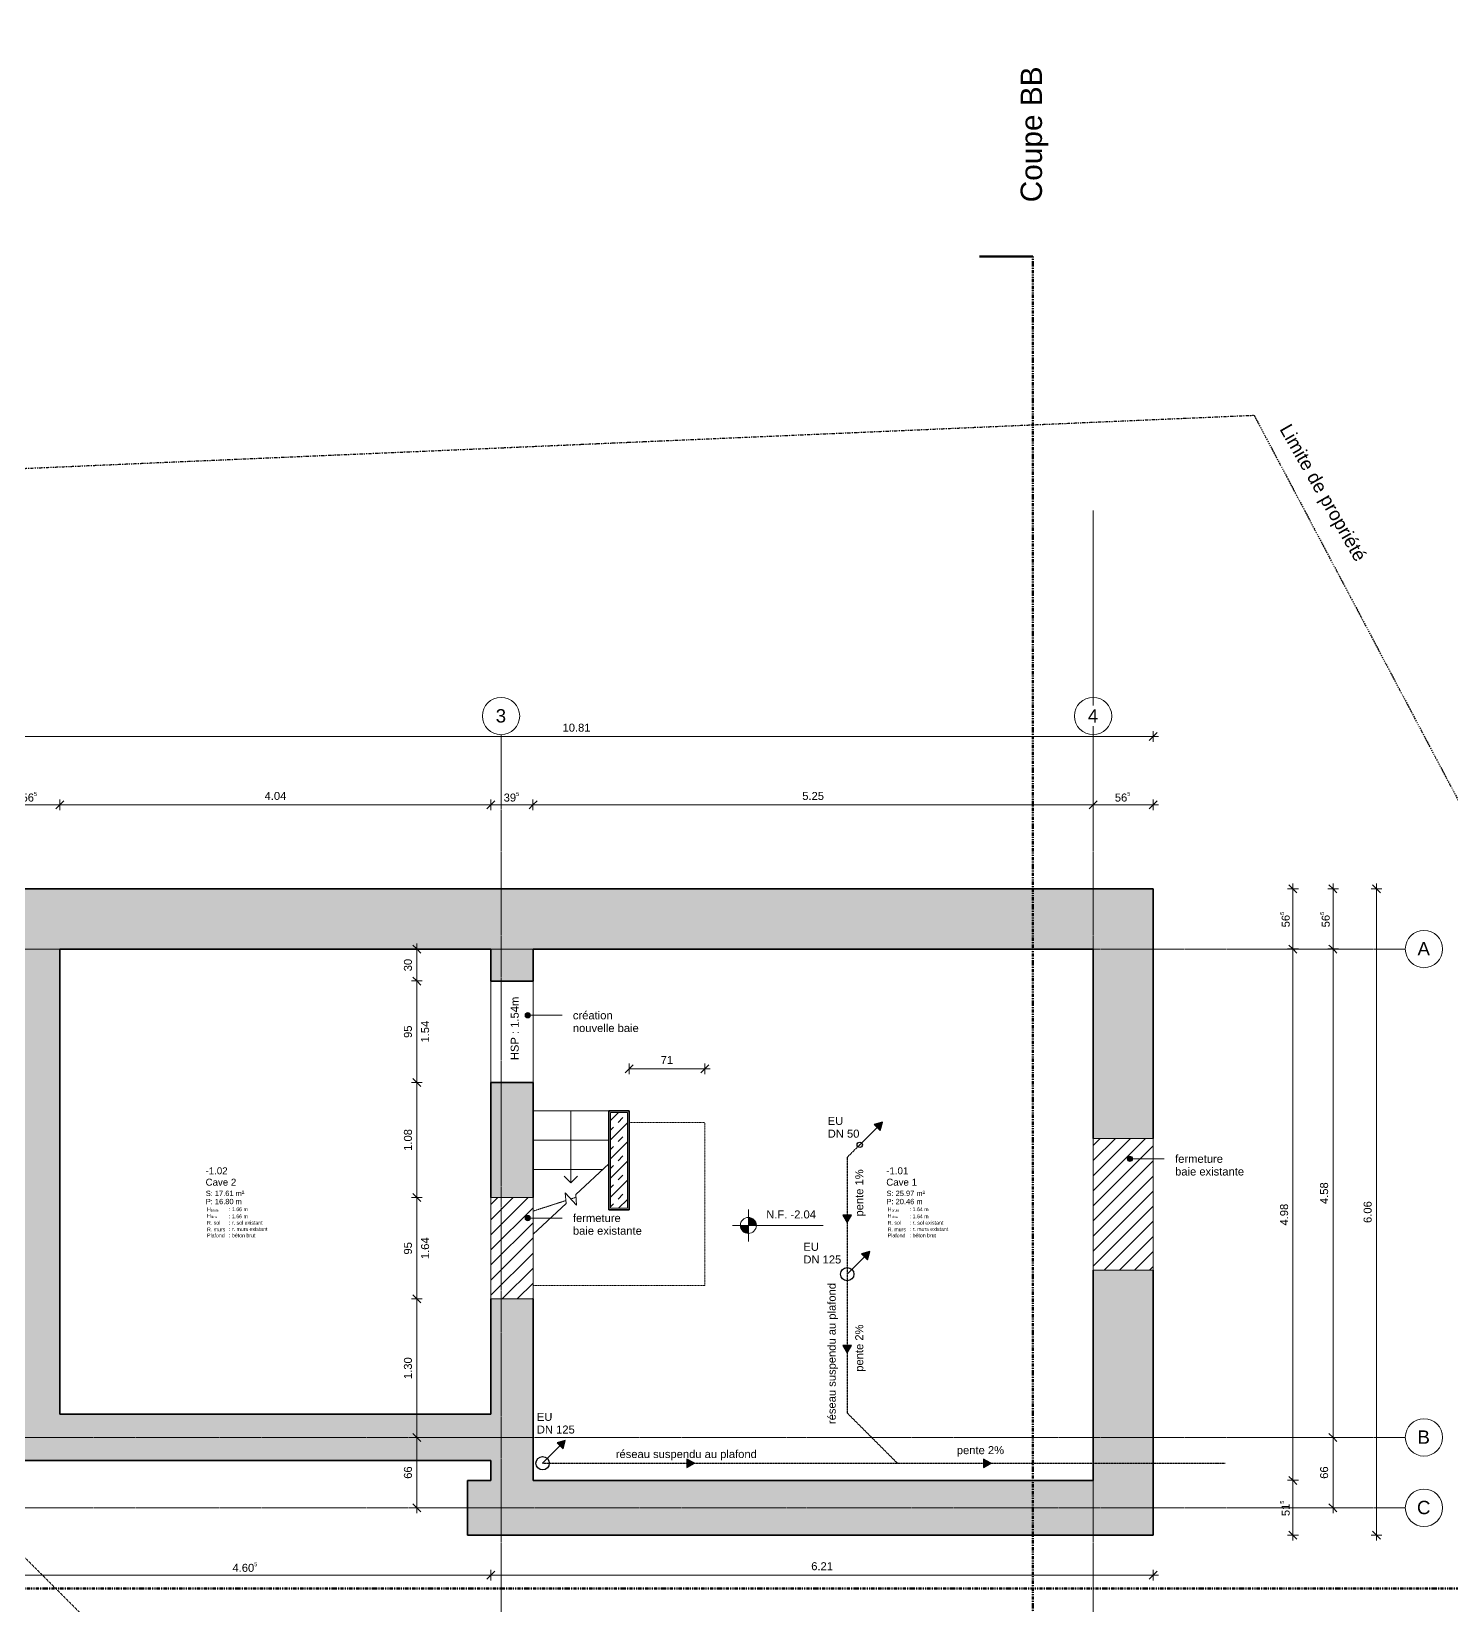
# Model space of a CAD drawing. Header units: millimetres. Extents: x -83 to 30397, y 298 to 25043.
# Drawn here: x 10306 to 23617, y 10289 to 25043 of the extents above; entities that cross this region are included whole.
import ezdxf

# ---------------------------------------------------------------- set-up
doc = ezdxf.new("R2010")
doc.units = ezdxf.units.MM
for name, pattern in [('Dash dot', [21, 10, -5, 1, -5]), ('Double dash', [55, 20, -5, 10, -5, 10, -5]), ('Grid Line', [22.225, 12.7, -3.175, 3.175, -3.175]), ('HIDDEN_ELEMENTS', [2.5, 1.5, -1]), ('Overhead', [3.96875, 2.38125, -1.5875]), ('WATER_CONNECTION', [5, 2.5, -2.5])]:
    doc.linetypes.add(name, pattern=pattern)
for name, color, linetype, lineweight in [('A-ANNO-DIMS', 211, 'Continuous', 9), ('A-ANNO-DIMS-50', 211, 'Continuous', 9), ('A-AREA-IDEN', 2, 'Continuous', 9), ('A-DETL', 90, 'Continuous', 9), ('A-DETL-GENF', 92, 'Continuous', 9), ('A-DETL-THIN', 151, 'Continuous', 9), ('A-WALL', 113, 'Continuous', 9), ('A-WALL-PATT', 111, 'Continuous', 35), ('C-PROP-LINE', 91, 'Double dash', 25), ('G-ANNO-DIMS', 111, 'Continuous', 9), ('G-ANNO-SYMB', 111, 'Continuous', 9), ('G-ANNO-TEXT', 231, 'Continuous', 9), ('S-GRID', 1, 'Continuous', 9), ('S-GRID-IDEN', 1, 'Continuous', 9), ('S-STRS', 31, 'Continuous', 9), ('S-STRS-ANNO', 31, 'Continuous', 9), ('S-STRS-MBND', 31, 'Overhead', 9)]:
    doc.layers.add(name, color=color, linetype=linetype, lineweight=lineweight)
doc.styles.add('Arial', font='arial.ttf', dxfattribs={"height": 200})
doc.styles.add('Arial_1', font='arial.ttf', dxfattribs={"height": 0.7})
doc.styles.add('Arial_2', font='arial.ttf', dxfattribs={"height": 0.454924})
doc.styles.add('Arial_3', font='arial.ttf', dxfattribs={"height": 50})
doc.styles.add('Arial_4', font='arial.ttf', dxfattribs={"height": 65})
doc.styles.add('Arial_5', font='arial.ttf', dxfattribs={"height": 35})
doc.styles.add('Arial_6', font='arial.ttf', dxfattribs={"height": 75})
doc.styles.add('Arial_7', font='arial.ttf', dxfattribs={"height": 125})
doc.dimstyles.new('ANNOTATION_1_5MM_BLACK', dxfattribs={"dimscale": 304.8, "dimtxt": 76.519455, "dimasz": 0.246063, "dimexe": 0.164042, "dimexo": 0.0625, "dimgap": 0.065617, "dimtad": 1, "dimlfac": 0.001, "dimrnd": 0.005, "dimzin": 0, "dimdsep": 46, "dimtxsty": 'Arial_6', "dimblk1": 'OBLIQUE', "dimblk2": 'OBLIQUE', "dimsah": 1, "dimcen": 0.09, "dimdle": 0.164042, "dimazin": 0, "dimtfac": 1, "dimtdec": 4, "dimtix": 1, "dimtmove": 0, "dimatfit": 3, "dimfxl": 0.164042, "dimfxlon": 1, "dimtvp": 1, "dimtolj": 1, "dimtzin": 0, "dimarcsym": 2})
doc.dimstyles.new('ANNOTATION_1_5MM_BLACK_1', dxfattribs={"dimscale": 304.8, "dimtxt": 76.519455, "dimasz": 0.246063, "dimexe": 0.164042, "dimexo": 0.0625, "dimgap": 0.065617, "dimtad": 1, "dimdec": 1, "dimlfac": 0.1, "dimrnd": 0.5, "dimdsep": 46, "dimtxsty": 'Arial_6', "dimblk1": 'OBLIQUE', "dimblk2": 'OBLIQUE', "dimsah": 1, "dimcen": 0.09, "dimdle": 0.164042, "dimazin": 0, "dimtfac": 1, "dimtdec": 4, "dimtix": 1, "dimtmove": 0, "dimatfit": 3, "dimfxl": 0.164042, "dimfxlon": 1, "dimtvp": 1, "dimtolj": 1, "dimtzin": 0, "dimarcsym": 2})
pattern_1 = [(45, (0, 0), (-70.71068, 70.71068), [])]

# ---------------------------------------------------------------- blocks, each defined once
blk = doc.blocks.new('Family - ___-602283-N_F_ E-1')
at = {"layer": 'C-PROP-LINE', "color": 1, "linetype": 'Dash dot'}
for p, q in [((2239, 20602), (21766, 21446)), ((21766, 21446), (29883, 6135))]:
    blk.add_line(p, q, dxfattribs=at)
blk = doc.blocks.new('Coupe - SEC_VER__HEAD-247919-N_F_ E-1')
at = {"layer": 'G-ANNO-SYMB', "lineweight": 70}
blk.add_line((0, 0), (0, 10), dxfattribs=at)
blk = doc.blocks.new('ROOM_TAG_Small - ROOM_TAG_FR-570998-N_F_ E-1')
at = {"layer": 'A-AREA-IDEN', "insert": (-8.33, -5.48), "char_height": 0.7, "width": 0.8819, "attachment_point": 1, "style": 'Arial_1', "bg_fill": 3, "box_fill_scale": 1.25, "bg_fill_color": 256, "bg_fill_true_color": 13158600, "bg_fill_transparency": 0}
blk.add_mtext('H', dxfattribs=at)
at = {"layer": 'A-AREA-IDEN', "insert": (-7.6, -5.8), "char_height": 0.455, "width": 2.0042, "attachment_point": 1, "style": 'Arial_2', "bg_fill": 3, "box_fill_scale": 1.25, "bg_fill_color": 256, "bg_fill_true_color": 13158600, "bg_fill_transparency": 0}
blk.add_mtext('brute', dxfattribs=at)
at = {"layer": 'A-AREA-IDEN', "insert": (-8.33, -6.7), "char_height": 0.7, "width": 0.8819, "attachment_point": 1, "style": 'Arial_1', "bg_fill": 3, "box_fill_scale": 1.25, "bg_fill_color": 256, "bg_fill_true_color": 13158600, "bg_fill_transparency": 0}
blk.add_mtext('H', dxfattribs=at)
at = {"layer": 'A-AREA-IDEN', "insert": (-7.6, -7.02), "char_height": 0.455, "width": 1.6034, "attachment_point": 1, "style": 'Arial_2', "bg_fill": 3, "box_fill_scale": 1.25, "bg_fill_color": 256, "bg_fill_true_color": 13158600, "bg_fill_transparency": 0}
blk.add_mtext('libre', dxfattribs=at)
at = {"layer": 'A-AREA-IDEN', "insert": (-8.33, -8), "char_height": 0.7, "width": 3.1266, "attachment_point": 1, "style": 'Arial_1', "bg_fill": 3, "box_fill_scale": 1.25, "bg_fill_color": 256, "bg_fill_true_color": 13158600, "bg_fill_transparency": 0}
blk.add_mtext('R. sol', dxfattribs=at)
at = {"layer": 'A-AREA-IDEN', "insert": (-8.33, -9.25), "char_height": 0.7, "width": 4.2489, "attachment_point": 1, "style": 'Arial_1', "bg_fill": 3, "box_fill_scale": 1.25, "bg_fill_color": 256, "bg_fill_true_color": 13158600, "bg_fill_transparency": 0}
blk.add_mtext('R. murs', dxfattribs=at)
at = {"layer": 'A-AREA-IDEN', "insert": (-8.33, -10.38), "char_height": 0.7, "width": 4.2489, "attachment_point": 1, "style": 'Arial_1', "bg_fill": 3, "box_fill_scale": 1.25, "bg_fill_color": 256, "bg_fill_true_color": 13158600, "bg_fill_transparency": 0}
blk.add_mtext('Plafond', dxfattribs=at)
blk = doc.blocks.new('Cotes d_élévation - Standard-218632-N_F_ E-1')
at = {"layer": 'G-ANNO-DIMS'}
h = blk.add_hatch(color=256, dxfattribs=at)
edge = h.paths.add_edge_path()
edge.add_line((0, 0), (0, -1.5))
edge.add_arc((0, 0), 1.5, 180, 270, ccw=False)
edge.add_line((-1.5, 0), (0, 0))
h = blk.add_hatch(color=256, dxfattribs=at)
edge = h.paths.add_edge_path()
edge.add_line((0, 0), (0, 1.5))
edge.add_arc((0, 0), 1.5, 0, 90, ccw=False)
edge.add_line((1.5, 0), (0, 0))
for p, q in [((0, -3), (0, 3)), ((-3, 0), (14, 0)), ((0, 0), (-1.5, 0)), ((0, 1.5), (0, 0)), ((0, -1.5), (0, 0)), ((0, 0), (1.5, 0))]:
    blk.add_line(p, q, dxfattribs=at)
blk.add_circle((0, 0), 1.5, dxfattribs=at)
for start, end in [(180, 270), (360, 90)]:
    blk.add_arc((0, 0), 1.5, start, end, dxfattribs=at)
blk = doc.blocks.new('DIMBLOCK1-N_F_ E-1')
at = {"layer": 'A-ANNO-DIMS-50'}
for p, q in [((10009, 18384), (10009, 18484)), ((10009, 18434), (10047, 18471)), ((20820, 18384), (20820, 18484)), ((20820, 18434), (20858, 18471)), ((9959, 18434), (20870, 18434)), ((10009, 18434), (9972, 18396)), ((10009, 18434), (10009, 18384)), ((20820, 18434), (20783, 18396)), ((20820, 18434), (20820, 18384))]:
    blk.add_line(p, q, dxfattribs=at)
at = {"layer": 'A-ANNO-DIMS-50', "color": 0, "insert": (15284, 18555), "char_height": 75, "width": 314.03, "attachment_point": 1, "line_spacing_factor": 0.941778, "style": 'Arial_6'}
blk.add_mtext('10.81', dxfattribs=at)
blk = doc.blocks.new('_Oblique')
at = {"color": 0, "linetype": 'ByBlock', "lineweight": -2}
blk.add_line((-0.5, -0.5), (0.5, 0.5), dxfattribs=at)
blk = doc.blocks.new('DIMBLOCK2-N_F_ E-1')
at = {"layer": 'A-ANNO-DIMS-50'}
for p, q in [((9959, 17794), (10572, 17794)), ((10009, 17794), (9972, 17756)), ((10009, 17744), (10009, 17844)), ((10009, 17794), (10047, 17831)), ((10009, 17794), (10009, 17744)), ((10572, 17794), (10535, 17756)), ((10572, 17744), (10572, 17844)), ((10572, 17794), (10610, 17831)), ((10572, 17794), (10572, 17744))]:
    blk.add_line(p, q, dxfattribs=at)
at = {"layer": 'A-ANNO-DIMS-50', "color": 0, "insert": (10213, 17915), "char_height": 75, "width": 186.4, "attachment_point": 1, "line_spacing_factor": 0.941778, "style": 'Arial_6'}
blk.add_mtext('56\\A2\\H0.5x;\\S5^  ;\\H2x;', dxfattribs=at)
blk = doc.blocks.new('DIMBLOCK3-N_F_ E-1')
at = {"layer": 'A-ANNO-DIMS-50'}
for p, q in [((10572, 17794), (10535, 17756)), ((10572, 17744), (10572, 17844)), ((10572, 17794), (10610, 17831)), ((10572, 17794), (14612, 17794)), ((10572, 17794), (10572, 17744)), ((14612, 17794), (14575, 17756)), ((14612, 17744), (14612, 17844)), ((14612, 17794), (14650, 17831)), ((14612, 17794), (14612, 17744))]:
    blk.add_line(p, q, dxfattribs=at)
at = {"layer": 'A-ANNO-DIMS-50', "color": 0, "insert": (12491, 17915), "char_height": 75, "width": 244.24, "attachment_point": 1, "line_spacing_factor": 0.941778, "style": 'Arial_6'}
blk.add_mtext('4.04', dxfattribs=at)
blk = doc.blocks.new('DIMBLOCK4-N_F_ E-1')
at = {"layer": 'A-ANNO-DIMS-50'}
for p, q in [((14612, 17794), (14575, 17756)), ((14612, 17744), (14612, 17844)), ((14612, 17794), (14650, 17831)), ((14612, 17794), (15007, 17794)), ((14612, 17794), (14612, 17744)), ((15007, 17794), (14970, 17756)), ((15007, 17744), (15007, 17844)), ((15007, 17794), (15045, 17831)), ((15007, 17794), (15007, 17744))]:
    blk.add_line(p, q, dxfattribs=at)
at = {"layer": 'A-ANNO-DIMS-50', "color": 0, "insert": (14732, 17915), "char_height": 75, "width": 186.4, "attachment_point": 1, "line_spacing_factor": 0.941778, "style": 'Arial_6'}
blk.add_mtext('39\\A2\\H0.5x;\\S5^  ;\\H2x;', dxfattribs=at)
blk = doc.blocks.new('DIMBLOCK5-N_F_ E-1')
at = {"layer": 'A-ANNO-DIMS-50'}
for p, q in [((15007, 17794), (14970, 17756)), ((15007, 17744), (15007, 17844)), ((15007, 17794), (15045, 17831)), ((15007, 17794), (20257, 17794)), ((15007, 17794), (15007, 17744)), ((20257, 17794), (20220, 17756)), ((20257, 17744), (20257, 17844)), ((20257, 17794), (20295, 17831)), ((20257, 17794), (20257, 17744))]:
    blk.add_line(p, q, dxfattribs=at)
at = {"layer": 'A-ANNO-DIMS-50', "color": 0, "insert": (17531, 17915), "char_height": 75, "width": 244.24, "attachment_point": 1, "line_spacing_factor": 0.941778, "style": 'Arial_6'}
blk.add_mtext('5.25', dxfattribs=at)
blk = doc.blocks.new('DIMBLOCK6-N_F_ E-1')
at = {"layer": 'A-ANNO-DIMS-50'}
for p, q in [((20257, 17794), (20220, 17756)), ((20257, 17744), (20257, 17844)), ((20257, 17794), (20295, 17831)), ((20257, 17794), (20870, 17794)), ((20257, 17794), (20257, 17744)), ((20820, 17794), (20783, 17756)), ((20820, 17744), (20820, 17844)), ((20820, 17794), (20858, 17831)), ((20820, 17794), (20820, 17744))]:
    blk.add_line(p, q, dxfattribs=at)
at = {"layer": 'A-ANNO-DIMS-50', "color": 0, "insert": (20461, 17915), "char_height": 75, "width": 186.4, "attachment_point": 1, "line_spacing_factor": 0.941778, "style": 'Arial_6'}
blk.add_mtext('56\\A2\\H0.5x;\\S5^  ;\\H2x;', dxfattribs=at)
blk = doc.blocks.new('DIMBLOCK11-N_F_ E-1')
at = {"layer": 'A-ANNO-DIMS-50'}
for p, q in [((22864, 17006), (22964, 17006)), ((22914, 17006), (22864, 17006)), ((22914, 17006), (22876, 17043)), ((22914, 17056), (22914, 10898)), ((22914, 17006), (22951, 16968)), ((22864, 10948), (22964, 10948)), ((22914, 10948), (22864, 10948)), ((22914, 10948), (22876, 10985)), ((22914, 10948), (22951, 10910))]:
    blk.add_line(p, q, dxfattribs=at)
at = {"layer": 'A-ANNO-DIMS-50', "color": 0, "insert": (22793, 13875), "char_height": 75, "width": 244.24, "attachment_point": 1, "rotation": 90, "line_spacing_factor": 0.941778, "style": 'Arial_6'}
blk.add_mtext('6.06', dxfattribs=at)
blk = doc.blocks.new('DIMBLOCK12-N_F_ E-1')
at = {"layer": 'A-ANNO-DIMS-50'}
for p, q in [((10009, 10624), (10009, 10524)), ((10009, 10574), (10009, 10624)), ((14612, 10624), (14612, 10524)), ((14612, 10574), (14612, 10624)), ((9959, 10574), (14612, 10574)), ((10009, 10574), (9972, 10536)), ((10009, 10574), (10047, 10611)), ((14612, 10574), (14575, 10536)), ((14612, 10574), (14650, 10611))]:
    blk.add_line(p, q, dxfattribs=at)
at = {"layer": 'A-ANNO-DIMS-50', "color": 0, "insert": (12190, 10695), "char_height": 75, "width": 291.07, "attachment_point": 1, "line_spacing_factor": 0.941778, "style": 'Arial_6'}
blk.add_mtext('4.60\\A2\\H0.5x;\\S5^  ;\\H2x;', dxfattribs=at)
blk = doc.blocks.new('DIMBLOCK13-N_F_ E-1')
at = {"layer": 'A-ANNO-DIMS-50'}
for p, q in [((14612, 10624), (14612, 10524)), ((14612, 10574), (14612, 10624)), ((20820, 10624), (20820, 10524)), ((20820, 10574), (20820, 10624)), ((14612, 10574), (14575, 10536)), ((14612, 10574), (14650, 10611)), ((14612, 10574), (20870, 10574)), ((20820, 10574), (20783, 10536)), ((20820, 10574), (20858, 10611))]:
    blk.add_line(p, q, dxfattribs=at)
at = {"layer": 'A-ANNO-DIMS-50', "color": 0, "insert": (17615, 10695), "char_height": 75, "width": 244.24, "attachment_point": 1, "line_spacing_factor": 0.941778, "style": 'Arial_6'}
blk.add_mtext('6.21', dxfattribs=at)
blk = doc.blocks.new('DIMBLOCK14-N_F_ E-1')
at = {"layer": 'A-ANNO-DIMS-50'}
for p, q in [((22081, 17006), (22181, 17006)), ((22131, 17006), (22081, 17006)), ((22131, 17006), (22093, 17043)), ((22131, 17056), (22131, 16443)), ((22131, 17006), (22168, 16968)), ((22081, 16443), (22181, 16443)), ((22131, 16443), (22081, 16443)), ((22131, 16443), (22093, 16480)), ((22131, 16443), (22168, 16405))]:
    blk.add_line(p, q, dxfattribs=at)
at = {"layer": 'A-ANNO-DIMS-50', "color": 0, "insert": (22010, 16646), "char_height": 75, "width": 186.4, "attachment_point": 1, "rotation": 90, "line_spacing_factor": 0.941778, "style": 'Arial_6'}
blk.add_mtext('56\\A2\\H0.5x;\\S5^  ;\\H2x;', dxfattribs=at)
blk = doc.blocks.new('DIMBLOCK15-N_F_ E-1')
at = {"layer": 'A-ANNO-DIMS-50'}
for p, q in [((22081, 16443), (22181, 16443)), ((22131, 16443), (22081, 16443)), ((22131, 16443), (22093, 16480)), ((22131, 16443), (22131, 11463)), ((22131, 16443), (22168, 16405)), ((22081, 11463), (22181, 11463)), ((22131, 11463), (22081, 11463)), ((22131, 11463), (22093, 11500)), ((22131, 11463), (22168, 11425))]:
    blk.add_line(p, q, dxfattribs=at)
at = {"layer": 'A-ANNO-DIMS-50', "color": 0, "insert": (22010, 13851), "char_height": 75, "width": 244.24, "attachment_point": 1, "rotation": 90, "line_spacing_factor": 0.941778, "style": 'Arial_6'}
blk.add_mtext('4.98', dxfattribs=at)
blk = doc.blocks.new('DIMBLOCK16-N_F_ E-1')
at = {"layer": 'A-ANNO-DIMS-50'}
for p, q in [((22081, 11463), (22181, 11463)), ((22131, 11463), (22081, 11463)), ((22131, 11463), (22093, 11500)), ((22131, 11463), (22131, 10898)), ((22131, 11463), (22168, 11425)), ((22081, 10948), (22181, 10948)), ((22131, 10948), (22081, 10948)), ((22131, 10948), (22093, 10985)), ((22131, 10948), (22168, 10910))]:
    blk.add_line(p, q, dxfattribs=at)
at = {"layer": 'A-ANNO-DIMS-50', "color": 0, "insert": (22010, 11127), "char_height": 75, "width": 186.4, "attachment_point": 1, "rotation": 90, "line_spacing_factor": 0.941778, "style": 'Arial_6'}
blk.add_mtext('51\\A2\\H0.5x;\\S5^  ;\\H2x;', dxfattribs=at)
blk = doc.blocks.new('Quadrillage - M_Grid Head - Circle_3_5-489728-N_F_ E-1')
at = {"layer": 'S-GRID-IDEN'}
blk.add_circle((0, 0), 3.5, dxfattribs=at)
blk = doc.blocks.new('DIMBLOCK17-N_F_ E-1')
at = {"layer": 'A-ANNO-DIMS-50'}
for p, q in [((13868, 11865), (13968, 11865)), ((13918, 11865), (13868, 11865)), ((13918, 11865), (13880, 11903)), ((13918, 11155), (13918, 11865)), ((13918, 11865), (13955, 11828)), ((13918, 11205), (13880, 11243)), ((13868, 11205), (13968, 11205)), ((13918, 11205), (13868, 11205)), ((13918, 11205), (13955, 11168))]:
    blk.add_line(p, q, dxfattribs=at)
at = {"layer": 'A-ANNO-DIMS-50', "color": 0, "insert": (13797, 11477), "char_height": 75, "width": 139.57, "attachment_point": 1, "rotation": 90, "line_spacing_factor": 0.941778, "style": 'Arial_6'}
blk.add_mtext('66', dxfattribs=at)
blk = doc.blocks.new('DIMBLOCK18-N_F_ E-1')
at = {"layer": 'A-ANNO-DIMS-50'}
for p, q in [((13968, 13163), (13868, 13163)), ((13918, 13163), (13880, 13200)), ((13918, 11865), (13918, 13163)), ((13918, 13163), (13955, 13125)), ((13918, 13163), (13968, 13163)), ((13868, 11865), (13968, 11865)), ((13918, 11865), (13868, 11865)), ((13918, 11865), (13880, 11903)), ((13918, 11865), (13955, 11828))]:
    blk.add_line(p, q, dxfattribs=at)
at = {"layer": 'A-ANNO-DIMS-50', "color": 0, "insert": (13797, 12412), "char_height": 75, "width": 244.24, "attachment_point": 1, "rotation": 90, "line_spacing_factor": 0.941778, "style": 'Arial_6'}
blk.add_mtext('1.30', dxfattribs=at)
blk = doc.blocks.new('DIMBLOCK19-N_F_ E-1')
at = {"layer": 'A-ANNO-DIMS-50'}
for p, q in [((13968, 14113), (13868, 14113)), ((13918, 14113), (13880, 14150)), ((13918, 13163), (13918, 14113)), ((13918, 14113), (13955, 14075)), ((13918, 14113), (13968, 14113)), ((13968, 13163), (13868, 13163)), ((13918, 13163), (13880, 13200)), ((13918, 13163), (13955, 13125)), ((13918, 13163), (13968, 13163))]:
    blk.add_line(p, q, dxfattribs=at)
at = {"layer": 'A-ANNO-DIMS-50', "color": 0, "char_height": 75, "attachment_point": 1, "rotation": 90, "line_spacing_factor": 0.941778, "style": 'Arial_6'}
for s, insert, width in [('1.64', (13958, 13536), 244.24), ('95', (13797, 13579), 139.57)]:
    blk.add_mtext(s, dxfattribs=dict(at, insert=insert, width=width))
blk = doc.blocks.new('DIMBLOCK20-N_F_ E-1')
at = {"layer": 'A-ANNO-DIMS-50'}
for p, q in [((13918, 15193), (13880, 15230)), ((13968, 15193), (13868, 15193)), ((13918, 14113), (13918, 15193)), ((13918, 15193), (13955, 15155)), ((13918, 15193), (13968, 15193)), ((13968, 14113), (13868, 14113)), ((13918, 14113), (13880, 14150)), ((13918, 14113), (13955, 14075)), ((13918, 14113), (13968, 14113))]:
    blk.add_line(p, q, dxfattribs=at)
at = {"layer": 'A-ANNO-DIMS-50', "color": 0, "insert": (13797, 14551), "char_height": 75, "width": 244.24, "attachment_point": 1, "rotation": 90, "line_spacing_factor": 0.941778, "style": 'Arial_6'}
blk.add_mtext('1.08', dxfattribs=at)
blk = doc.blocks.new('DIMBLOCK21-N_F_ E-1')
at = {"layer": 'A-ANNO-DIMS-50'}
for p, q in [((13968, 16143), (13868, 16143)), ((13918, 16143), (13880, 16180)), ((13918, 15193), (13918, 16143)), ((13918, 16143), (13955, 16105)), ((13918, 16143), (13968, 16143)), ((13918, 15193), (13880, 15230)), ((13968, 15193), (13868, 15193)), ((13918, 15193), (13955, 15155)), ((13918, 15193), (13968, 15193))]:
    blk.add_line(p, q, dxfattribs=at)
at = {"layer": 'A-ANNO-DIMS-50', "color": 0, "char_height": 75, "attachment_point": 1, "rotation": 90, "line_spacing_factor": 0.941778, "style": 'Arial_6'}
for s, insert, width in [('95', (13797, 15609), 139.57), ('1.54', (13958, 15566), 244.24)]:
    blk.add_mtext(s, dxfattribs=dict(at, insert=insert, width=width))
blk = doc.blocks.new('DIMBLOCK22-N_F_ E-1')
at = {"layer": 'A-ANNO-DIMS-50'}
for p, q in [((13868, 16443), (13968, 16443)), ((13918, 16443), (13868, 16443)), ((13918, 16443), (13880, 16480)), ((13918, 16143), (13918, 16493)), ((13918, 16443), (13955, 16405)), ((13968, 16143), (13868, 16143)), ((13918, 16143), (13880, 16180)), ((13918, 16143), (13955, 16105)), ((13918, 16143), (13968, 16143))]:
    blk.add_line(p, q, dxfattribs=at)
at = {"layer": 'A-ANNO-DIMS-50', "color": 0, "insert": (13797, 16234), "char_height": 75, "width": 139.57, "attachment_point": 1, "rotation": 90, "line_spacing_factor": 0.941778, "style": 'Arial_6'}
blk.add_mtext('30', dxfattribs=at)
blk = doc.blocks.new('DIMBLOCK23-N_F_ E-1')
at = {"layer": 'A-ANNO-DIMS-50'}
for p, q in [((22556, 17006), (22456, 17006)), ((22506, 17006), (22468, 17043)), ((22506, 17056), (22506, 16443)), ((22506, 17006), (22543, 16968)), ((22506, 17006), (22556, 17006)), ((22556, 16443), (22456, 16443)), ((22506, 16443), (22468, 16480)), ((22506, 16443), (22543, 16405)), ((22506, 16443), (22556, 16443))]:
    blk.add_line(p, q, dxfattribs=at)
at = {"layer": 'A-ANNO-DIMS-50', "color": 0, "insert": (22385, 16646), "char_height": 75, "width": 186.4, "attachment_point": 1, "rotation": 90, "line_spacing_factor": 0.941778, "style": 'Arial_6'}
blk.add_mtext('56\\A2\\H0.5x;\\S5^  ;\\H2x;', dxfattribs=at)
blk = doc.blocks.new('DIMBLOCK24-N_F_ E-1')
at = {"layer": 'A-ANNO-DIMS-50'}
for p, q in [((22556, 16443), (22456, 16443)), ((22506, 16443), (22468, 16480)), ((22506, 16443), (22506, 11865)), ((22506, 16443), (22543, 16405)), ((22506, 16443), (22556, 16443)), ((22556, 11865), (22456, 11865)), ((22506, 11865), (22468, 11903)), ((22506, 11865), (22543, 11828)), ((22506, 11865), (22556, 11865))]:
    blk.add_line(p, q, dxfattribs=at)
at = {"layer": 'A-ANNO-DIMS-50', "color": 0, "insert": (22385, 14052), "char_height": 75, "width": 244.24, "attachment_point": 1, "rotation": 90, "line_spacing_factor": 0.941778, "style": 'Arial_6'}
blk.add_mtext('4.58', dxfattribs=at)
blk = doc.blocks.new('DIMBLOCK25-N_F_ E-1')
at = {"layer": 'A-ANNO-DIMS-50'}
for p, q in [((22556, 11865), (22456, 11865)), ((22506, 11865), (22468, 11903)), ((22506, 11865), (22506, 11155)), ((22506, 11865), (22543, 11828)), ((22506, 11865), (22556, 11865)), ((22506, 11205), (22468, 11243)), ((22556, 11205), (22456, 11205)), ((22506, 11205), (22543, 11168)), ((22506, 11205), (22556, 11205))]:
    blk.add_line(p, q, dxfattribs=at)
at = {"layer": 'A-ANNO-DIMS-50', "color": 0, "insert": (22385, 11477), "char_height": 75, "width": 139.57, "attachment_point": 1, "rotation": 90, "line_spacing_factor": 0.941778, "style": 'Arial_6'}
blk.add_mtext('66', dxfattribs=at)
blk = doc.blocks.new('DIMBLOCK26-N_F_ E-1')
at = {"layer": 'A-ANNO-DIMS-50'}
for p, q in [((15907, 15269), (15907, 15369)), ((15907, 15319), (15945, 15356)), ((16617, 15269), (16617, 15369)), ((16617, 15319), (16655, 15356)), ((15907, 15319), (15870, 15281)), ((15907, 15319), (16667, 15319)), ((15907, 15319), (15907, 15269)), ((16617, 15319), (16580, 15281)), ((16617, 15319), (16617, 15269))]:
    blk.add_line(p, q, dxfattribs=at)
at = {"layer": 'A-ANNO-DIMS-50', "color": 0, "insert": (16204, 15440), "char_height": 75, "width": 139.57, "attachment_point": 1, "line_spacing_factor": 0.941778, "style": 'Arial_6'}
blk.add_mtext('71', dxfattribs=at)

msp = doc.modelspace()

# ---------------------------------------------------------------- hatches: boundary and pattern name
at = {"layer": 'A-DETL-GENF'}
for points in [[(18261.28, 14742.367), (18281.986, 14819.641), (18204.712, 14798.936)], [(17952.354, 13879.273), (17992.354, 13948.555), (17912.354, 13948.555)], [(18143.78, 13529.867), (18164.486, 13607.141), (18087.212, 13586.436)], [(17952.354, 12657.504), (17992.354, 12726.786), (17912.354, 12726.786)], [(15288.78, 11757.367), (15309.486, 11834.641), (15232.212, 11813.936)], [(16450.538, 11582.509), (16519.82, 11622.509), (16450.538, 11662.509)], [(19230.538, 11582.509), (19299.82, 11622.509), (19230.538, 11662.509)]]:
    msp.add_hatch(color=33, dxfattribs=at).paths.add_polyline_path(points)
h = msp.add_hatch(dxfattribs=at)
h.set_pattern_fill('FP1_2', style=0, pattern_type=2)
h.set_pattern_definition(pattern_1)
h.paths.add_polyline_path([(20820.354, 13432.509), (20820.354, 14667.509), (20257.354, 14667.509), (20257.354, 13432.509)])
h = msp.add_hatch(dxfattribs=at)
h.set_pattern_fill('FP1_2', style=0, pattern_type=2)
h.set_pattern_definition(pattern_1)
h.paths.add_polyline_path([(15007.354, 13162.509), (15007.354, 14112.509), (14612.354, 14112.509), (14612.354, 13162.509)])
at = {"layer": 'A-WALL-PATT', "lineweight": 9}
for points in [[(20820.354, 16442.509), (20820.354, 17005.509), (10009.354, 17005.509), (10009.354, 16442.509), (20257.354, 16442.509)], [(10572.354, 12082.509), (10572.354, 16442.509), (10009.354, 16442.509), (10009.354, 12082.509)], [(14612.354, 11647.509), (14612.354, 12082.509), (10009.354, 12082.509), (10009.354, 11647.509)], [(20820.354, 10947.509), (20820.354, 11462.509), (14392.354, 11462.509), (14392.354, 10947.509), (16025.655, 10947.509)]]:
    msp.add_hatch(color=256, dxfattribs=at).paths.add_polyline_path(points)
h = msp.add_hatch(color=256, dxfattribs=at)
h.paths.add_polyline_path([(14612.354, 11462.509), (15007.354, 11462.509), (15007.354, 13162.509), (14612.354, 13162.509), (14612.354, 11647.509)])
h.paths.add_polyline_path([(14612.354, 14112.509), (15007.354, 14112.509), (15007.354, 15192.509), (14612.354, 15192.509)])
h.paths.add_polyline_path([(15007.354, 16142.509), (15007.354, 16442.509), (14612.354, 16442.509), (14612.354, 16142.509)])
h = msp.add_hatch(color=256, dxfattribs=at)
h.paths.add_polyline_path([(20820.354, 11462.509), (20820.354, 13432.509), (20257.354, 13432.509), (20257.354, 11462.509)])
h.paths.add_polyline_path([(20257.354, 14667.509), (20820.354, 14667.509), (20820.354, 16442.509), (20257.354, 16442.509), (20257.354, 16195.681)])
h = msp.add_hatch(dxfattribs=at)
h.set_pattern_fill('FP1_1', color=256, style=0, pattern_type=2)
h.set_pattern_definition([(45, (0, 0), (-89.80256, 89.80256), []), (45, (89.8, 0), (-89.80256, 89.80256), [63.5, -63.5])])
h.paths.add_polyline_path([(15892.354, 14013.14), (15892.354, 14910.122), (15732.354, 14910.122), (15732.354, 14013.14)])
at = {"layer": 'G-ANNO-TEXT'}
h = msp.add_hatch(color=7, dxfattribs=at)
edge = h.paths.add_edge_path()
edge.add_arc((14957.501, 15821.209), 25, 0, 360)
h = msp.add_hatch(color=7, dxfattribs=at)
edge = h.paths.add_edge_path()
edge.add_arc((20602.501, 14476.209), 25, 0, 360)
h = msp.add_hatch(color=7, dxfattribs=at)
edge = h.paths.add_edge_path()
edge.add_arc((14957.501, 13921.209), 25, 0, 360)

# ---------------------------------------------------------------- linework, layer by layer
at = {"layer": 'A-DETL'}
msp.add_line((20257.354, 18451.704), (20257.354, 20551.704), dxfattribs=at)
at = {"layer": 'A-DETL', "linetype": 'HIDDEN_ELEMENTS'}
for p, q in [((14612.354, 16142.509), (14612.354, 15192.509)), ((15007.354, 16142.509), (15007.354, 15192.509)), ((14612.354, 13032.509), (14612.354, 12082.509)), ((15007.354, 13032.509), (15007.354, 12082.509))]:
    msp.add_line(p, q, dxfattribs=at)
at = {"layer": 'A-DETL', "lineweight": 25}
for p, q in [((18069.854, 14607.509), (18281.986, 14819.641)), ((18281.986, 14819.641), (18204.712, 14798.936)), ((18204.712, 14798.936), (18261.28, 14742.367)), ((18261.28, 14742.367), (18281.986, 14819.641)), ((17912.354, 13948.555), (17952.354, 13879.273)), ((17992.354, 13948.555), (17912.354, 13948.555)), ((17952.354, 13879.273), (17992.354, 13948.555)), ((17952.354, 13395.009), (18164.486, 13607.141)), ((18164.486, 13607.141), (18087.212, 13586.436)), ((18087.212, 13586.436), (18143.78, 13529.867)), ((18143.78, 13529.867), (18164.486, 13607.141)), ((17912.354, 12726.786), (17952.354, 12657.504)), ((17992.354, 12726.786), (17912.354, 12726.786)), ((17952.354, 12657.504), (17992.354, 12726.786)), ((15097.354, 11622.509), (15309.486, 11834.641)), ((15309.486, 11834.641), (15232.212, 11813.936)), ((15232.212, 11813.936), (15288.78, 11757.367)), ((15288.78, 11757.367), (15309.486, 11834.641)), ((16519.82, 11622.509), (16450.538, 11662.509)), ((16450.538, 11662.509), (16450.538, 11582.509)), ((19299.82, 11622.509), (19230.538, 11662.509)), ((19230.538, 11662.509), (19230.538, 11582.509)), ((16450.538, 11582.509), (16519.82, 11622.509)), ((19230.538, 11582.509), (19299.82, 11622.509))]:
    msp.add_line(p, q, dxfattribs=at)
at = {"layer": 'A-DETL', "linetype": 'WATER_CONNECTION', "lineweight": 25}
for p, q in [((18069.854, 14607.509), (17952.354, 14490.009)), ((17952.354, 14490.009), (17952.354, 12093.563)), ((18423.407, 11622.509), (17952.354, 12093.563)), ((9424.854, 11557.509), (10764.854, 10217.509)), ((15097.354, 11622.509), (21497.354, 11622.509))]:
    msp.add_line(p, q, dxfattribs=at)
at = {"layer": 'A-DETL', "lineweight": 25}
for centre, radius in [((18069.854, 14607.509), 25), ((17952.354, 13395.009), 62.5), ((15097.354, 11622.509), 62.5)]:
    msp.add_circle(centre, radius, dxfattribs=at)
at = {"layer": 'A-DETL-THIN'}
for p, q in [((20820.354, 14667.509), (20257.354, 14667.509)), ((20257.354, 14667.509), (20257.354, 13432.509)), ((20820.354, 13432.509), (20820.354, 14667.509)), ((15007.354, 14112.509), (14612.354, 14112.509)), ((14612.354, 14112.509), (14612.354, 13162.509)), ((15007.354, 13162.509), (15007.354, 14112.509)), ((20257.354, 13432.509), (20820.354, 13432.509)), ((14612.354, 13162.509), (15007.354, 13162.509))]:
    msp.add_line(p, q, dxfattribs=at)
at = {"layer": 'A-WALL', "lineweight": 35}
for p, q in [((20820.354, 17005.509), (10009.354, 17005.509)), ((20820.354, 14667.509), (20820.354, 17005.509)), ((10572.354, 16442.509), (14612.354, 16442.509)), ((10572.354, 12082.509), (10572.354, 16442.509)), ((14612.354, 16442.509), (14612.354, 16142.509)), ((15007.354, 16442.509), (20257.354, 16442.509)), ((15007.354, 16142.509), (15007.354, 16442.509)), ((20257.354, 16442.509), (20257.354, 14667.509)), ((14612.354, 16142.509), (15007.354, 16142.509)), ((15007.354, 15192.509), (14612.354, 15192.509)), ((14612.354, 15192.509), (14612.354, 14112.509)), ((15007.354, 14112.509), (15007.354, 15192.509)), ((15717.354, 14925.122), (15717.354, 13998.14)), ((15907.354, 14925.122), (15717.354, 14925.122)), ((15907.354, 13998.14), (15907.354, 14925.122)), ((15717.354, 13998.14), (15907.354, 13998.14)), ((20257.354, 13432.509), (20257.354, 11462.509)), ((20820.354, 10947.509), (20820.354, 13432.509)), ((14612.354, 13162.509), (14612.354, 12082.509)), ((15007.354, 11462.509), (15007.354, 13162.509)), ((14612.354, 12082.509), (10572.354, 12082.509)), ((10009.354, 11647.509), (14612.354, 11647.509)), ((14612.354, 11647.509), (14612.354, 11462.509)), ((14612.354, 11462.509), (14392.354, 11462.509)), ((14392.354, 11462.509), (14392.354, 10947.509)), ((20257.354, 11462.509), (15007.354, 11462.509)), ((14392.354, 10947.509), (20820.354, 10947.509))]:
    msp.add_line(p, q, dxfattribs=at)
at = {"layer": 'A-WALL'}
for p, q in [((15732.354, 14013.14), (15732.354, 14910.122)), ((15892.354, 14910.122), (15732.354, 14910.122)), ((15892.354, 14013.14), (15892.354, 14910.122)), ((15732.354, 14013.14), (15892.354, 14013.14))]:
    msp.add_line(p, q, dxfattribs=at)
at = {"layer": 'G-ANNO-SYMB', "linetype": 'Dash dot', "lineweight": 70}
for p, q in [((19693.8, 22933.184), (19693.8, 2129.591)), ((1483.247, 10449.991), (28515.828, 10449.991))]:
    msp.add_line(p, q, dxfattribs=at)
at = {"layer": 'G-ANNO-TEXT', "color": 7}
for p, q in [((14957.501, 15821.209), (15279.382, 15821.209)), ((20602.501, 14476.209), (20924.382, 14476.209)), ((14957.501, 13921.209), (15279.382, 13921.209))]:
    msp.add_line(p, q, dxfattribs=at)
for centre in [(14957.501, 15821.209), (20602.501, 14476.209), (14957.501, 13921.209)]:
    msp.add_circle(centre, 25, dxfattribs=at)
at = {"layer": 'S-GRID', "linetype": 'Grid Line'}
for p, q in [((14707.354, 4601.222), (14707.354, 18451.704)), ((20257.354, 4601.222), (20257.354, 18451.704)), ((4291.211, 16442.509), (23183.885, 16442.509)), ((4291.211, 11865.009), (23183.885, 11865.009)), ((4291.211, 11205.009), (23183.885, 11205.009))]:
    msp.add_line(p, q, dxfattribs=at)
at = {"layer": 'S-STRS'}
for p, q in [((15717.354, 14925.122), (15007.354, 14925.122)), ((15717.354, 14650.122), (15007.354, 14650.122)), ((15658.927, 14375.122), (15007.354, 14375.122)), ((15314.543, 14084.737), (15007.354, 13985.881)), ((15410.164, 14115.508), (15362.354, 14100.122))]:
    msp.add_line(p, q, dxfattribs=at)
at = {"layer": 'S-STRS', "linetype": 'Overhead'}
for p, q in [((15717.354, 14925.122), (15007.354, 14925.122)), ((15717.354, 14650.122), (15007.354, 14650.122)), ((15658.927, 14375.122), (15007.354, 14375.122)), ((15314.543, 14084.737), (15007.354, 13985.881)), ((15410.164, 14115.508), (15362.354, 14100.122))]:
    msp.add_line(p, q, dxfattribs=at)
at = {"layer": 'S-STRS-ANNO'}
for p, q in [((15362.354, 14925.122), (15362.354, 14650.122)), ((15362.354, 14650.122), (15362.354, 14375.122)), ((15362.354, 14250.122), (15299.854, 14312.622)), ((15362.354, 14375.122), (15362.354, 14250.122)), ((15362.354, 14250.122), (15424.854, 14312.622))]:
    msp.add_line(p, q, dxfattribs=at)
at = {"layer": 'S-STRS-MBND'}
for p, q in [((15907.354, 14817.703), (16617.354, 14817.703)), ((15907.354, 13998.14), (15907.354, 14817.703)), ((16617.354, 13288.14), (16617.354, 14817.703)), ((15717.354, 14324.482), (15717.354, 13998.14)), ((15717.354, 13998.14), (15907.354, 13998.14)), ((15007.354, 13288.14), (16617.354, 13288.14))]:
    msp.add_line(p, q, dxfattribs=at)
at = {"layer": 'S-STRS-MBND', "linetype": 'Continuous'}
for p, q in [((15408.183, 14142.618), (15717.354, 14429.299)), ((15007.354, 13770.946), (15316.524, 14057.626)), ((15309.234, 14157.409), (15415.474, 14042.835)), ((15316.524, 14057.626), (15309.234, 14157.409)), ((15415.474, 14042.835), (15408.183, 14142.618))]:
    msp.add_line(p, q, dxfattribs=at)

# ---------------------------------------------------------------- block references
at = {"layer": 'C-PROP-LINE', "color": 1, "linetype": 'Dash dot'}
msp.add_blockref('Family - ___-602283-N_F_ E-1', (0, 0), dxfattribs=at)
at = {"layer": 'G-ANNO-DIMS', "xscale": 49.99999999999998, "yscale": 49.99999999999998, "zscale": 49.99999999999998}
msp.add_blockref('Cotes d_élévation - Standard-218632-N_F_ E-1', (17025.57, 13852.013), dxfattribs=at)
at = {"layer": 'G-ANNO-SYMB', "lineweight": 70, "extrusion": (0, 0, -1), "xscale": 49.99999999999998, "yscale": 49.99999999999998, "zscale": 49.99999999999998, "rotation": 270.0000000000003}
msp.add_blockref('Coupe - SEC_VER__HEAD-247919-N_F_ E-1', (-19693.8, 22933.184), dxfattribs=at)
at = {"layer": 'S-GRID-IDEN', "xscale": 49.99999999999998, "yscale": 49.99999999999998, "zscale": 49.99999999999998}
for p in [(14707.354, 18626.704), (20257.354, 18626.704)]:
    msp.add_blockref('Quadrillage - M_Grid Head - Circle_3_5-489728-N_F_ E-1', p, dxfattribs=at)
at = {"layer": 'S-GRID-IDEN', "xscale": 49.99999999999998, "yscale": 49.99999999999998, "zscale": 49.99999999999998, "rotation": 269.9999999999994}
for p in [(23358.885, 16442.509), (23358.885, 11865.009), (23358.885, 11205.009)]:
    msp.add_blockref('Quadrillage - M_Grid Head - Circle_3_5-489728-N_F_ E-1', p, dxfattribs=at)

# ---------------------------------------------------------------- texts
at = {"layer": 'A-AREA-IDEN', "attachment_point": 1}
for s, insert, char_height, width, style in [('-1.02', (11937.475, 14396.317), 65, 248.52312, 'Arial_4'), ('-1.01', (18318.182, 14396.317), 65, 248.52312, 'Arial_4'), ('Cave 2', (11938.052, 14289.682), 65, 344.72562, 'Arial_4'), ('S: 17.61 m²', (11940.005, 14177.484), 50, 436.91969, 'Arial_3'), ('Cave 1', (18318.759, 14289.682), 65, 344.72562, 'Arial_4'), ('S: 25.97 m²', (18320.713, 14177.484), 50, 436.91969, 'Arial_3')]:
    msp.add_mtext(s, dxfattribs=dict(at, insert=insert, char_height=char_height, width=width, style=style))
at = {"layer": 'G-ANNO-DIMS', "insert": (17193.519, 13992.535), "char_height": 75, "width": 556.43561, "attachment_point": 1, "line_spacing_factor": 0.941778, "style": 'Arial_6'}
msp.add_mtext('N.F. -2.04', dxfattribs=at)
at = {"layer": 'G-ANNO-SYMB', "insert": (19577.98, 23441.792), "char_height": 200, "width": 1551.26531, "attachment_point": 1, "rotation": 90, "style": 'Arial', "bg_fill": 3, "box_fill_scale": 1.25, "bg_fill_color": 256, "bg_fill_true_color": 13158600, "bg_fill_transparency": 0}
msp.add_mtext('Coupe BB', dxfattribs=at)
at = {"layer": 'G-ANNO-TEXT', "color": 7, "insert": (14798.127, 15401.384), "char_height": 75, "width": 729.53562, "attachment_point": 1, "rotation": 90, "style": 'Arial_6'}
msp.add_mtext('HSP : 1.54m', dxfattribs=at)
at = {"layer": 'G-ANNO-TEXT', "color": 7, "char_height": 75, "attachment_point": 1, "style": 'Arial_6'}
for s, insert, width in [('création', (15380.982, 15858.709), 448.945), ('nouvelle baie ', (15380.982, 15739.647), 769.62), ('fermeture ', (21025.982, 14513.709), 585.23187), ('baie existante', (21025.982, 14394.647), 765.61156), ('fermeture ', (15380.982, 13958.709), 585.23187), ('baie existante', (15380.982, 13839.647), 765.61156)]:
    msp.add_mtext(s, dxfattribs=dict(at, insert=insert, width=width))
at = {"layer": 'G-ANNO-TEXT', "color": 33, "char_height": 75, "attachment_point": 1, "style": 'Arial_6'}
for s, insert, width in [('EU', (17769.728, 14868.774), 176.37125), ('DN 50', (17769.728, 14749.712), 364.76781), ('EU', (17541.58, 13689.084), 176.37125), ('DN 125', (17541.58, 13570.022), 436.91969), ('EU', (15043.28, 12095.119), 176.37125), ('DN 125', (15043.28, 11976.057), 436.91969), ('réseau suspendu au plafond', (15782.932, 11746.419), 1595.35812), ('pente 2%', (18979.763, 11782.943), 533.12219)]:
    msp.add_mtext(s, dxfattribs=dict(at, insert=insert, width=width))
at = {"layer": 'G-ANNO-TEXT', "color": 33, "char_height": 75, "attachment_point": 1, "rotation": 90, "style": 'Arial_6'}
for s, insert, width in [('pente 1%', (18027.5, 13935.212), 533.12219), ('réseau suspendu au plafond', (17769.447, 11989.811), 1595.35812), ('pente 2%', (18027.5, 12480.5), 533.12219)]:
    msp.add_mtext(s, dxfattribs=dict(at, insert=insert, width=width))

# ---------------------------------------------------------------- dimensions: what is measured, and where the dimension line sits
at = {"layer": 'A-ANNO-DIMS'}
for base, p1, p2, dimstyle, override, picture, middle in [((20820.354, 18433.675), (10009.354, 18383.675), (20820.354, 18383.675), 'ANNOTATION_1_5MM_BLACK', {"dimpost": '<>', "dimfxl": 10811}, 'DIMBLOCK1-N_F_ E-1', (15414.854, 18491.968)), ((14612.354, 17793.675), (10572.354, 17743.675), (14612.354, 17743.675), 'ANNOTATION_1_5MM_BLACK', {"dimpost": '<>', "dimfxl": 4040}, 'DIMBLOCK3-N_F_ E-1', (12592.354, 17851.968)), ((20257.354, 17793.675), (15007.354, 17743.675), (20257.354, 17743.675), 'ANNOTATION_1_5MM_BLACK', {"dimpost": '<>', "dimfxl": 5250}, 'DIMBLOCK5-N_F_ E-1', (17632.354, 17851.968)), ((16617.354, 15318.74), (15907.354, 15268.74), (16617.354, 15268.74), 'ANNOTATION_1_5MM_BLACK_1', {"dimpost": '<>', "dimfxl": 710}, 'DIMBLOCK26-N_F_ E-1', (16262.354, 15376.393)), ((20820.354, 10573.907), (14612.354, 10623.907), (20820.354, 10623.907), 'ANNOTATION_1_5MM_BLACK', {"dimpost": '<>', "dimfxl": 6208}, 'DIMBLOCK13-N_F_ E-1', (17716.354, 10632.2))]:
    dim = msp.add_linear_dim(base=base, p1=p1, p2=p2, dimstyle=dimstyle, override=override, dxfattribs=at)
    dim.commit()
    dim.dimension.update_dxf_attribs({"geometry": picture, "text_midpoint": middle})
for base, p1, p2, text, dimstyle, override, picture, middle in [((10572.354, 17793.675), (10009.354, 17743.675), (10572.354, 17743.675), '\\A1;56\\Q;{\\A1;{\\H0.5x;\\S5^ ;}}', 'ANNOTATION_1_5MM_BLACK_1', {"dimpost": '<>', "dimfxl": 563}, 'DIMBLOCK2-N_F_ E-1', (10290.854, 17851.968)), ((15007.354, 17793.675), (14612.354, 17743.675), (15007.354, 17743.675), '\\A1;39\\Q;{\\A1;{\\H0.5x;\\S5^ ;}}', 'ANNOTATION_1_5MM_BLACK_1', {"dimpost": '<>', "dimfxl": 395}, 'DIMBLOCK4-N_F_ E-1', (14809.854, 17851.994)), ((20820.354, 17793.675), (20257.354, 17743.675), (20820.354, 17743.675), '\\A1;56\\Q;{\\A1;{\\H0.5x;\\S5^ ;}}', 'ANNOTATION_1_5MM_BLACK_1', {"dimpost": '<>', "dimfxl": 563}, 'DIMBLOCK6-N_F_ E-1', (20538.854, 17851.968)), ((14612.354, 10573.907), (10009.354, 10623.907), (14612.354, 10623.907), '\\A1;4.60\\Q;{\\A1;{\\H0.5x;\\S5^ ;}}', 'ANNOTATION_1_5MM_BLACK', {"dimpost": '<>', "dimfxl": 4603}, 'DIMBLOCK12-N_F_ E-1', (12310.854, 10632.2))]:
    dim = msp.add_linear_dim(base=base, p1=p1, p2=p2, text=text, dimstyle=dimstyle, override=override, dxfattribs=at)
    dim.commit()
    dim.dimension.update_dxf_attribs({"geometry": picture, "text_midpoint": middle})
for base, p1, p2, text, override, picture, middle in [((22130.855, 16442.509), (22080.855, 17005.509), (22080.855, 16442.509), '\\A1;56\\Q;{\\A1;{\\H0.5x;\\S5^ ;}}', {"dimpost": '<>', "dimfxl": 563}, 'DIMBLOCK14-N_F_ E-1', (22072.562, 16724.009)), ((22505.977, 16442.509), (22555.977, 17005.509), (22555.977, 16442.509), '\\A1;56\\Q;{\\A1;{\\H0.5x;\\S5^ ;}}', {"dimpost": '<>', "dimfxl": 563}, 'DIMBLOCK23-N_F_ E-1', (22447.684, 16724.009)), ((13917.962, 16142.509), (13967.962, 15192.509), (13967.962, 16142.509), '<>\\X1.54', {"dimpost": '<>', "dimfxl": 950}, 'DIMBLOCK21-N_F_ E-1', (13917.962, 15667.509)), ((13917.962, 14112.509), (13967.962, 13162.509), (13967.962, 14112.509), '<>\\X1.64', {"dimpost": '<>', "dimfxl": 950}, 'DIMBLOCK19-N_F_ E-1', (13917.962, 13637.509)), ((22130.855, 10947.509), (22080.855, 11462.509), (22080.855, 10947.509), '\\A1;51\\Q;{\\A1;{\\H0.5x;\\S5^ ;}}', {"dimpost": '<>', "dimfxl": 515}, 'DIMBLOCK16-N_F_ E-1', (22072.562, 11205.009))]:
    dim = msp.add_linear_dim(base=base, p1=p1, p2=p2, angle=90, text=text, dimstyle='ANNOTATION_1_5MM_BLACK_1', override=override, dxfattribs=at)
    dim.commit()
    dim.dimension.update_dxf_attribs({"geometry": picture, "text_midpoint": middle})
for base, p1, p2, dimstyle, override, picture, middle in [((22913.922, 10947.509), (22863.922, 17005.509), (22863.922, 10947.509), 'ANNOTATION_1_5MM_BLACK', {"dimpost": '<>', "dimfxl": 6058}, 'DIMBLOCK11-N_F_ E-1', (22855.629, 13976.509)), ((13917.962, 16442.509), (13967.962, 16142.509), (13867.962, 16442.509), 'ANNOTATION_1_5MM_BLACK_1', {"dimpost": '<>', "dimfxl": 316.227766}, 'DIMBLOCK22-N_F_ E-1', (13859.644, 16292.509)), ((22130.855, 11462.509), (22080.855, 16442.509), (22080.855, 11462.509), 'ANNOTATION_1_5MM_BLACK', {"dimpost": '<>', "dimfxl": 4980}, 'DIMBLOCK15-N_F_ E-1', (22072.562, 13952.509)), ((22505.977, 11865.009), (22555.977, 16442.509), (22555.977, 11865.009), 'ANNOTATION_1_5MM_BLACK', {"dimpost": '<>', "dimfxl": 4577.5}, 'DIMBLOCK24-N_F_ E-1', (22447.684, 14153.759)), ((13917.962, 15192.509), (13967.962, 14112.509), (13967.962, 15192.509), 'ANNOTATION_1_5MM_BLACK', {"dimpost": '<>', "dimfxl": 1080}, 'DIMBLOCK20-N_F_ E-1', (13859.669, 14652.509)), ((13917.962, 13162.509), (13867.962, 11865.009), (13967.962, 13162.509), 'ANNOTATION_1_5MM_BLACK', {"dimpost": '<>', "dimfxl": 1301.347859}, 'DIMBLOCK18-N_F_ E-1', (13859.644, 12513.759)), ((13917.962, 11865.009), (13867.962, 11205.009), (13867.962, 11865.009), 'ANNOTATION_1_5MM_BLACK_1', {"dimpost": '<>', "dimfxl": 660}, 'DIMBLOCK17-N_F_ E-1', (13859.669, 11535.009)), ((22505.977, 11205.009), (22555.977, 11865.009), (22555.977, 11205.009), 'ANNOTATION_1_5MM_BLACK_1', {"dimpost": '<>', "dimfxl": 660}, 'DIMBLOCK25-N_F_ E-1', (22447.684, 11535.009))]:
    dim = msp.add_linear_dim(base=base, p1=p1, p2=p2, angle=90, dimstyle=dimstyle, override=override, dxfattribs=at)
    dim.commit()
    dim.dimension.update_dxf_attribs({"geometry": picture, "text_midpoint": middle})

# ---------------------------------------------------------------- next in the draw order: block references
at = {"layer": 'A-AREA-IDEN', "xscale": 49.99999999999998, "yscale": 49.99999999999998, "zscale": 49.99999999999998}
for p in [(12367.854, 14294.509), (18748.561, 14294.509)]:
    msp.add_blockref('ROOM_TAG_Small - ROOM_TAG_FR-570998-N_F_ E-1', p, dxfattribs=at)

# ---------------------------------------------------------------- next in the draw order: texts
at = {"layer": 'G-ANNO-TEXT', "color": 7, "insert": (22109.652, 21378.971), "char_height": 125, "width": 1743.67031, "attachment_point": 1, "rotation": 299.8030221, "style": 'Arial_7', "bg_fill": 3, "box_fill_scale": 1.25, "bg_fill_color": 256, "bg_fill_true_color": 13158600, "bg_fill_transparency": 0}
msp.add_mtext('Limite de propriété', dxfattribs=at)
at = {"layer": 'S-GRID-IDEN', "char_height": 125, "attachment_point": 1, "style": 'Arial_7', "bg_fill": 3, "box_fill_scale": 1.25, "bg_fill_color": 256, "bg_fill_true_color": 13158600, "bg_fill_transparency": 0}
for s, insert, width in [('3', (14657.543, 18690.914), 116.24469), ('4', (20207.543, 18690.914), 116.24469), ('A', (23298.095, 16508.07), 140.29531), ('B', (23298.095, 11930.57), 140.29531), ('C', (23293.095, 11270.57), 152.32062)]:
    msp.add_mtext(s, dxfattribs=dict(at, insert=insert, width=width))

# ---------------------------------------------------------------- next in the draw order: texts
at = {"layer": 'A-AREA-IDEN', "attachment_point": 1}
for s, insert, char_height, width, style in [('P: 16.80 m', (11940.005, 14100.897), 50, 408.86062, 'Arial_3'), (': 1.66 m', (12157.281, 14020.635), 35, 224.4725, 'Arial_5'), ('P: 20.46 m', (18320.713, 14100.897), 50, 408.86062, 'Arial_3'), (': 1.64 m', (18537.988, 14020.635), 35, 224.4725, 'Arial_5'), (': 1.66 m', (12157.318, 13954.436), 35, 224.4725, 'Arial_5'), (': r. sol existant', (12157.318, 13894.432), 35, 392.82687, 'Arial_5'), (': 1.64 m', (18538.025, 13954.436), 35, 224.4725, 'Arial_5'), (': r. sol existant', (18538.025, 13894.432), 35, 392.82687, 'Arial_5'), (': r. murs existant', (12157.318, 13834.727), 35, 448.945, 'Arial_5'), (': béton brut', (12157.318, 13775.544), 35, 308.64969, 'Arial_5'), (': r. murs existant', (18538.025, 13834.727), 35, 448.945, 'Arial_5'), (': béton brut', (18538.025, 13775.544), 35, 308.64969, 'Arial_5')]:
    msp.add_mtext(s, dxfattribs=dict(at, insert=insert, char_height=char_height, width=width, style=style))

doc.saveas('drawing.dxf')
